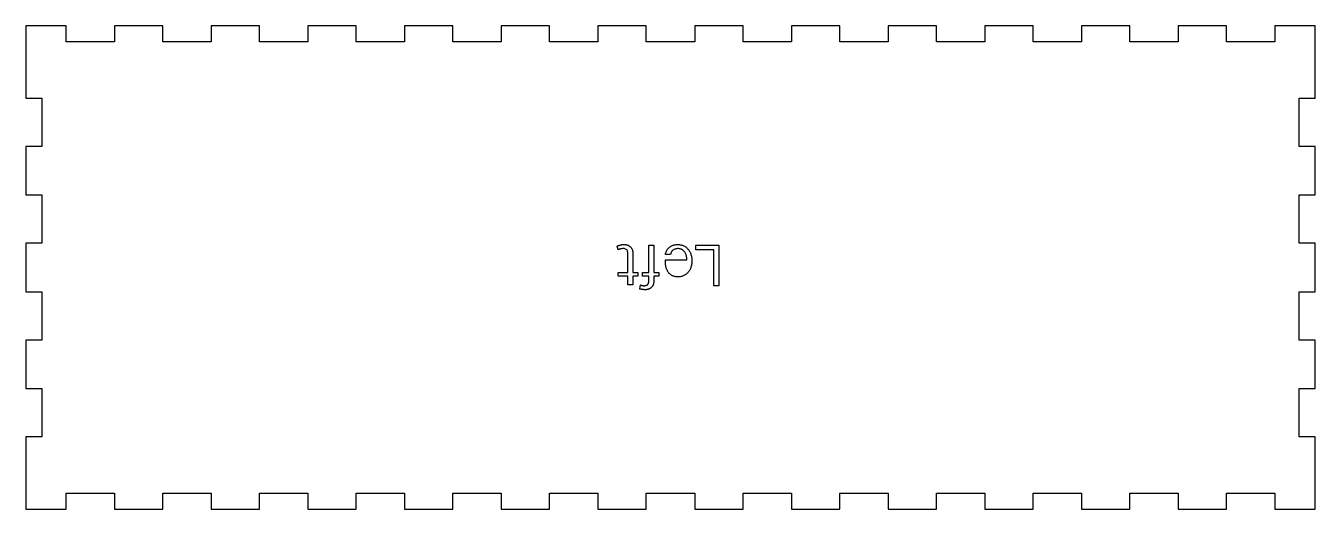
# Model space of a CAD drawing. Header units: millimetres. Extents: x -483 to -243, y -90 to 0.
import ezdxf

# ---------------------------------------------------------------- set-up
doc = ezdxf.new("R2010")
doc.units = ezdxf.units.MM
doc.layers.get('0').update_dxf_attribs({"linetype": 'CONTINUOUS'})

msp = doc.modelspace()

# ---------------------------------------------------------------- linework, layer by layer
for points in [[(-483, -76.5), (-483, -90), (-475.5, -90), (-475.5, -87), (-466.5, -87), (-466.5, -90), (-457.5, -90), (-457.5, -87), (-448.5, -87), (-448.5, -90), (-439.5, -90), (-439.5, -87), (-430.5, -87), (-430.5, -90), (-421.5, -90), (-421.5, -87), (-412.5, -87), (-412.5, -90), (-403.5, -90), (-403.5, -87), (-394.5, -87), (-394.5, -90), (-385.5, -90), (-385.5, -87), (-376.5, -87), (-376.5, -90), (-367.5, -90), (-367.5, -87), (-358.5, -87), (-358.5, -90), (-349.5, -90), (-349.5, -87), (-340.5, -87), (-340.5, -90), (-331.5, -90), (-331.5, -87), (-322.5, -87), (-322.5, -90), (-313.5, -90), (-313.5, -87), (-304.5, -87), (-304.5, -90), (-295.5, -90), (-295.5, -87), (-286.5, -87), (-286.5, -90), (-277.5, -90), (-277.5, -87), (-268.5, -87), (-268.5, -90), (-259.5, -90), (-259.5, -87), (-250.5, -87), (-250.5, -90), (-243, -90), (-243, -76.5), (-246, -76.5), (-246, -67.5), (-243, -67.5), (-243, -58.5), (-246, -58.5), (-246, -49.5), (-243, -49.5), (-243, -40.5), (-246, -40.5), (-246, -31.5), (-243, -31.5), (-243, -22.5), (-246, -22.5), (-246, -13.5), (-243, -13.5), (-243, 0), (-250.5, 0), (-250.5, -3), (-259.5, -3), (-259.5, 0), (-268.5, 0), (-268.5, -3), (-277.5, -3), (-277.5, 0), (-286.5, 0), (-286.5, -3), (-295.5, -3), (-295.5, 0), (-304.5, 0), (-304.5, -3), (-313.5, -3), (-313.5, 0), (-322.5, 0), (-322.5, -3), (-331.5, -3), (-331.5, 0), (-340.5, 0), (-340.5, -3), (-349.5, -3), (-349.5, 0), (-358.5, 0), (-358.5, -3), (-367.5, -3), (-367.5, 0), (-376.5, 0), (-376.5, -3), (-385.5, -3), (-385.5, 0), (-394.5, 0), (-394.5, -3), (-403.5, -3), (-403.5, 0), (-412.5, 0), (-412.5, -3), (-421.5, -3), (-421.5, 0), (-430.5, 0), (-430.5, -3), (-439.5, -3), (-439.5, 0), (-448.5, 0), (-448.5, -3), (-457.5, -3), (-457.5, 0), (-466.5, 0), (-466.5, -3), (-475.5, -3), (-475.5, 0), (-483, 0), (-483, -13.5), (-480, -13.5), (-480, -22.5), (-483, -22.5), (-483, -31.5), (-480, -31.5), (-480, -40.5), (-483, -40.5), (-483, -49.5), (-480, -49.5), (-480, -58.5), (-483, -58.5), (-483, -67.5), (-480, -67.5), (-480, -76.5)], [(-370.941, -46.602), (-372.753, -46.602), (-372.753, -45.954), (-370.941, -45.954), (-370.941, -42.366), (-370.949, -42.197), (-370.974, -42.046), (-371.016, -41.913), (-371.073, -41.798), (-371.148, -41.7), (-371.239, -41.62), (-371.347, -41.558), (-371.471, -41.514), (-371.612, -41.487), (-371.769, -41.478), (-371.867, -41.48), (-371.915, -41.483), (-371.963, -41.487), (-372.059, -41.497), (-372.106, -41.504), (-372.2, -41.522), (-372.246, -41.532), (-372.293, -41.543), (-372.341, -41.556), (-372.39, -41.569), (-372.44, -41.584), (-372.491, -41.599), (-372.544, -41.616), (-372.597, -41.634), (-372.652, -41.653), (-372.708, -41.673), (-372.765, -41.694), (-372.897, -41.022), (-372.836, -40.996), (-372.775, -40.971), (-372.714, -40.947), (-372.653, -40.924), (-372.592, -40.902), (-372.531, -40.881), (-372.47, -40.861), (-372.409, -40.842), (-372.349, -40.823), (-372.288, -40.806), (-372.227, -40.79), (-372.166, -40.776), (-372.104, -40.763), (-372.042, -40.752), (-371.98, -40.743), (-371.917, -40.735), (-371.854, -40.73), (-371.79, -40.725), (-371.726, -40.723), (-371.661, -40.722), (-371.568, -40.724), (-371.478, -40.729), (-371.389, -40.738), (-371.302, -40.751), (-371.217, -40.767), (-371.134, -40.787), (-371.053, -40.81), (-370.974, -40.837), (-370.896, -40.868), (-370.821, -40.902), (-370.748, -40.94), (-370.678, -40.981), (-370.612, -41.026), (-370.548, -41.075), (-370.488, -41.127), (-370.431, -41.183), (-370.377, -41.242), (-370.326, -41.305), (-370.278, -41.372), (-370.233, -41.442), (-370.192, -41.516), (-370.155, -41.593), (-370.123, -41.674), (-370.095, -41.759), (-370.071, -41.847), (-370.052, -41.939), (-370.036, -42.034), (-370.026, -42.133), (-370.019, -42.236), (-370.017, -42.342), (-370.017, -45.954), (-369.093, -45.954), (-369.093, -46.602), (-370.017, -46.602), (-370.017, -48.198), (-370.941, -48.198)], [(-361.859, -40.731), (-361.739, -40.724), (-361.617, -40.722), (-361.47, -40.726), (-361.326, -40.737), (-361.185, -40.756), (-361.047, -40.783), (-360.913, -40.817), (-360.781, -40.859), (-360.653, -40.909), (-360.528, -40.966), (-360.407, -41.031), (-360.288, -41.103), (-360.173, -41.182), (-360.064, -41.267), (-359.959, -41.358), (-359.859, -41.455), (-359.764, -41.558), (-359.675, -41.667), (-359.59, -41.782), (-359.509, -41.903), (-359.434, -42.029), (-359.364, -42.162), (-359.3, -42.3), (-359.242, -42.441), (-359.191, -42.587), (-359.147, -42.737), (-359.11, -42.891), (-359.079, -43.049), (-359.056, -43.211), (-359.039, -43.377), (-359.028, -43.548), (-359.025, -43.722), (-359.028, -43.908), (-359.038, -44.088), (-359.055, -44.263), (-359.079, -44.433), (-359.109, -44.598), (-359.146, -44.757), (-359.19, -44.911), (-359.24, -45.06), (-359.297, -45.204), (-359.361, -45.342), (-359.431, -45.474), (-359.505, -45.601), (-359.585, -45.72), (-359.67, -45.834), (-359.759, -45.941), (-359.854, -46.042), (-359.953, -46.137), (-360.058, -46.225), (-360.167, -46.307), (-360.282, -46.383), (-360.401, -46.452), (-360.523, -46.514), (-360.648, -46.568), (-360.776, -46.615), (-360.908, -46.655), (-361.043, -46.688), (-361.182, -46.713), (-361.324, -46.731), (-361.469, -46.742), (-361.617, -46.746), (-361.746, -46.743), (-361.871, -46.735), (-361.992, -46.722), (-362.109, -46.704), (-362.223, -46.68), (-362.333, -46.651), (-362.439, -46.617), (-362.541, -46.577), (-362.639, -46.532), (-362.733, -46.482), (-362.824, -46.427), (-362.911, -46.369), (-362.994, -46.307), (-363.074, -46.241), (-363.15, -46.172), (-363.223, -46.098), (-363.292, -46.021), (-363.357, -45.941), (-363.419, -45.856), (-363.477, -45.768), (-363.532, -45.677), (-363.583, -45.583), (-363.631, -45.487), (-363.675, -45.389), (-363.716, -45.289), (-363.754, -45.186), (-363.788, -45.081), (-363.819, -44.973), (-363.846, -44.863), (-363.87, -44.751), (-363.891, -44.637), (-363.908, -44.523), (-363.922, -44.407), (-363.933, -44.291), (-363.941, -44.174), (-363.946, -44.057), (-363.947, -43.938), (-363.946, -43.819), (-363.941, -43.699), (-363.933, -43.578), (-359.961, -43.578), (-359.963, -43.471), (-359.968, -43.355), (-359.977, -43.241), (-359.99, -43.13), (-360.007, -43.022), (-360.027, -42.915), (-360.051, -42.812), (-360.078, -42.711), (-360.109, -42.612), (-360.144, -42.516), (-360.182, -42.423), (-360.225, -42.334), (-360.27, -42.249), (-360.32, -42.168), (-360.373, -42.091), (-360.429, -42.018), (-360.49, -41.949), (-360.554, -41.884), (-360.622, -41.823), (-360.693, -41.766), (-360.768, -41.714), (-360.847, -41.667), (-360.93, -41.625), (-361.017, -41.589), (-361.107, -41.559), (-361.201, -41.534), (-361.299, -41.515), (-361.401, -41.501), (-361.507, -41.493), (-361.617, -41.49), (-361.727, -41.493), (-361.832, -41.501), (-361.934, -41.514), (-362.032, -41.533), (-362.125, -41.557), (-362.215, -41.587), (-362.301, -41.622), (-362.383, -41.663), (-362.461, -41.709), (-362.535, -41.76), (-362.604, -41.817), (-362.668, -41.878), (-362.726, -41.945), (-362.778, -42.017), (-362.825, -42.094), (-362.865, -42.177), (-362.901, -42.264), (-362.931, -42.357), (-362.955, -42.455), (-362.973, -42.558), (-363.945, -42.558), (-363.925, -42.446), (-363.9, -42.336), (-363.87, -42.23), (-363.837, -42.127), (-363.798, -42.028), (-363.755, -41.931), (-363.707, -41.838), (-363.655, -41.748), (-363.598, -41.661), (-363.537, -41.577), (-363.472, -41.497), (-363.403, -41.42), (-363.331, -41.347), (-363.255, -41.278), (-363.175, -41.213), (-363.093, -41.152), (-363.007, -41.094), (-362.917, -41.04), (-362.824, -40.99), (-362.727, -40.944), (-362.627, -40.902), (-362.525, -40.864), (-362.42, -40.831), (-362.313, -40.802), (-362.204, -40.778), (-362.091, -40.758), (-361.976, -40.742)], [(-367.035, -46.602), (-368.223, -46.602), (-368.223, -45.954), (-367.035, -45.954), (-367.035, -40.866), (-366.099, -40.866), (-366.099, -45.954), (-365.163, -45.954), (-365.163, -46.602), (-366.099, -46.602), (-366.099, -47.49), (-366.101, -47.602), (-366.108, -47.71), (-366.119, -47.813), (-366.134, -47.913), (-366.154, -48.008), (-366.178, -48.099), (-366.206, -48.187), (-366.239, -48.27), (-366.276, -48.348), (-366.318, -48.423), (-366.363, -48.494), (-366.412, -48.561), (-366.463, -48.624), (-366.517, -48.683), (-366.575, -48.739), (-366.635, -48.791), (-366.698, -48.839), (-366.764, -48.883), (-366.834, -48.923), (-366.906, -48.96), (-366.981, -48.993), (-367.057, -49.023), (-367.135, -49.049), (-367.215, -49.071), (-367.297, -49.09), (-367.38, -49.106), (-367.465, -49.118), (-367.552, -49.127), (-367.641, -49.132), (-367.731, -49.134), (-367.78, -49.134), (-367.83, -49.133), (-367.879, -49.131), (-367.979, -49.125), (-368.029, -49.121), (-368.08, -49.116), (-368.13, -49.111), (-368.181, -49.105), (-368.232, -49.098), (-368.334, -49.082), (-368.385, -49.073), (-368.436, -49.063), (-368.486, -49.053), (-368.537, -49.042), (-368.588, -49.03), (-368.638, -49.017), (-368.689, -49.004), (-368.739, -48.99), (-368.559, -48.246), (-368.523, -48.26), (-368.451, -48.286), (-368.415, -48.298), (-368.38, -48.309), (-368.308, -48.329), (-368.273, -48.338), (-368.237, -48.346), (-368.202, -48.354), (-368.167, -48.361), (-368.132, -48.367), (-368.097, -48.372), (-368.063, -48.377), (-368.029, -48.381), (-367.995, -48.384), (-367.962, -48.387), (-367.928, -48.389), (-367.896, -48.39), (-367.863, -48.39), (-367.825, -48.389), (-367.786, -48.387), (-367.748, -48.384), (-367.709, -48.378), (-367.671, -48.372), (-367.633, -48.364), (-367.594, -48.355), (-367.556, -48.344), (-367.517, -48.332), (-367.479, -48.318), (-367.441, -48.302), (-367.405, -48.284), (-367.37, -48.263), (-367.336, -48.24), (-367.303, -48.215), (-367.272, -48.186), (-367.243, -48.155), (-367.214, -48.122), (-367.187, -48.086), (-367.161, -48.048), (-367.137, -48.007), (-367.116, -47.962), (-367.097, -47.914), (-367.08, -47.862), (-367.067, -47.806), (-367.055, -47.748), (-367.046, -47.686), (-367.04, -47.62), (-367.036, -47.551), (-367.035, -47.478)], [(-358.311, -40.866), (-354.015, -40.866), (-354.015, -48.402), (-354.951, -48.402), (-354.951, -41.682), (-358.311, -41.682)]]:
    msp.add_lwpolyline(points, close=True)

doc.saveas('drawing.dxf')
